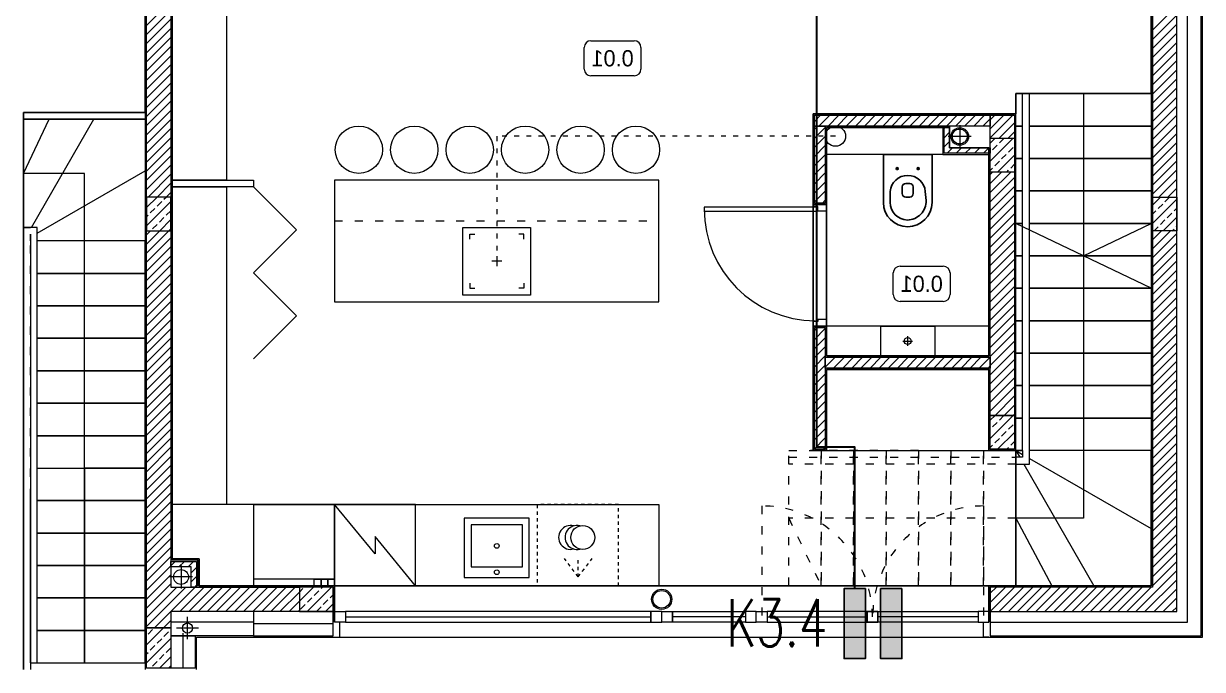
# Model space of a CAD drawing. Header units: millimetres. Extents: x 1780 to 154263, y -7240 to 17216.
# Drawn here: x 99433 to 100305, y 3491 to 3969 of the extents above; entities that cross this region are included whole.
import ezdxf
from ezdxf.enums import TextEntityAlignment as Align

# ---------------------------------------------------------------- set-up
doc = ezdxf.new("R2010")
doc.units = ezdxf.units.MM
doc.linetypes.add('0.5_0.5', pattern=[1, 0.5, -0.5])
doc.linetypes.add('ACAD_ISO03W100', pattern=[30, 12, -18])
for name, color, linetype, lineweight in [('2d_SX_aranżacja drukowana', 200, 'Continuous', 5), ('2d_SX_aranżacja niedrukowana', 191, 'Continuous', 5), ('2d_SX_gruba przekroje', 90, 'Continuous', 20), ('2d_SX_instalacje - kanalizacja opadowa', 130, 'Continuous', 5), ('2d_SX_instalacje szkic - kanalizacja sanitarna', 44, 'Continuous', 5), ('2d_SX_instalacje szkic - wentylacja wywiew', 14, 'Continuous', 5), ('2d_SX_oznaczenia', 40, 'Continuous', 0), ('2d_SX_przebicia', 96, 'Continuous', 13), ('2d_SX_stolarka drzwiowa', 211, 'Continuous', 5), ('2d_SX_stolarka okienna', 5, 'Continuous', 5), ('2d_SX_stolarka okznaczenia', 251, 'Continuous', 5), ('2d_SX_szraf', 251, 'Continuous', 0), ('2d_SX_warstwy', 181, 'Continuous', 9), ('2d_SX_widok', 10, 'Continuous', 9)]:
    doc.layers.add(name, color=color, linetype=linetype, lineweight=lineweight)
doc.layers.add('2d_SX_powierzchnia', color=251, linetype='Continuous', plot=False)
doc.layers.add('2d_SX_rewizja 18 września', color=210, linetype='Continuous')
doc.layers.add('60 instalacje elektryka', color=10, linetype='Continuous')
doc.styles.add('OPIS', font='simplex.shx', dxfattribs={"width": 0.7, "height": 4})
doc.styles.add('superhelix light', font='')
doc.styles.get('superhelix light').set_extended_font_data('Bahnschrift Light')
doc.linetypes.add('ZIGZAG', pattern='A,0.00254,-5.08,[131,ltypeshp.shx,S=5.08,R=0,X=-5.08,Y=0],-10.16,[131,ltypeshp.shx,S=5.08,R=180,X=5.08,Y=0],-5.08', length=20.32254)

# ---------------------------------------------------------------- blocks, each defined once
blk = doc.blocks.new('PDKLD 1 A')
at = {"color": 8, "ltscale": 5}
for p, q in [((78214.02, -13955.46), (78214.02, -13919.96)), ((78214.02, -13919.96), (78250.02, -13919.96)), ((78250.02, -13955.46), (78250.02, -13919.96)), ((78223.32, -13930.46), (78225.22, -13930.46)), ((78224.27, -13931.41), (78224.27, -13929.51)), ((78238.82, -13930.46), (78240.72, -13930.46)), ((78239.77, -13931.41), (78239.77, -13929.51)), ((78230.52, -13941.46), (78233.52, -13941.46)), ((78219.02, -13955.46), (78219.02, -13947.46)), ((78228.02, -13948.96), (78228.02, -13943.96)), ((78233.52, -13951.46), (78230.52, -13951.46)), ((78236.02, -13943.96), (78236.02, -13948.96)), ((78245.02, -13947.46), (78245.58, -13954.04))]:
    blk.add_line(p, q, dxfattribs=at)
for centre in [(78224.27, -13930.46), (78239.77, -13930.46)]:
    blk.add_circle(centre, 0.75, dxfattribs=at)
for centre, radius, start, end in [((78232.02, -13948.51), 13.04, 4.58122, 175.41878), ((78230.52, -13943.96), 2.5, 90, 180), ((78233.52, -13943.96), 2.5, 0, 90), ((78230.52, -13948.96), 2.5, 180, 270), ((78233.52, -13948.96), 2.5, 270, 0), ((78232.02, -13955.46), 18, 180, 270), ((78232.02, -13955.46), 13, 180, 269.06848), ((78231.58, -13954.46), 14, 270.89763, 1.7357), ((78232.02, -13955.46), 18, 270, 0)]:
    blk.add_arc(centre, radius, start, end, dxfattribs=at)
at = {"layer": '2d_SX_aranżacja drukowana', "color": 8, "ltscale": 5}
for p, q in [((78172.02, -13899.96), (78258.02, -13899.96)), ((78172.02, -13919.96), (78172.02, -13899.96)), ((78258.02, -13899.96), (78258.02, -13919.96)), ((78258.02, -13919.96), (78172.02, -13919.96)), ((77808.02, -14178.96), (77748.02, -14178.96)), ((77748.02, -14178.96), (77748.02, -14238.96)), ((77808.02, -14238.96), (77808.02, -14178.96)), ((77808.02, -14233.96), (77748.02, -14233.96)), ((77748.02, -14238.96), (77808.02, -14238.96)), ((77793.02, -14238.96), (77793.02, -14233.96)), ((77793.02, -14233.96), (77798.02, -14233.96)), ((77798.02, -14238.96), (77793.02, -14238.96)), ((77798.02, -14233.96), (77798.02, -14238.96)), ((77798.02, -14238.96), (77798.02, -14233.96)), ((77798.02, -14233.96), (77803.02, -14233.96)), ((77803.02, -14238.96), (77798.02, -14238.96)), ((77803.02, -14233.96), (77803.02, -14238.96)), ((77803.02, -14238.96), (77803.02, -14233.96)), ((77803.02, -14233.96), (77808.02, -14233.96)), ((77808.02, -14238.96), (77803.02, -14238.96)), ((77808.02, -14233.96), (77808.02, -14238.96)), ((77808.02, -14238.96), (77808.02, -14233.96))]:
    blk.add_line(p, q, dxfattribs=at)
at = {"layer": '2d_SX_aranżacja drukowana', "color": 8}
for p, q in [((78048.02, -13938.96), (77808.02, -13938.96)), ((77808.02, -13938.96), (77808.02, -14028.96)), ((78048.02, -14028.96), (78048.02, -13938.96)), ((77903.02, -13973.96), (77953.02, -13973.96)), ((77903.02, -14023.96), (77903.02, -13973.96)), ((77953.02, -13973.96), (77953.02, -14023.96)), ((77908.02, -13982.68), (77908.02, -13978.96)), ((77908.02, -13978.96), (77911.73, -13978.96)), ((77948.02, -13978.96), (77944.3, -13978.96)), ((77948.02, -13982.68), (77948.02, -13978.96)), ((77928.02, -13995.25), (77928.02, -13998.96)), ((77928.02, -13998.96), (77924.3, -13998.96)), ((77931.73, -13998.96), (77928.02, -13998.96)), ((77928.02, -13998.96), (77928.02, -14002.68)), ((77908.02, -14015.25), (77908.02, -14018.96)), ((77908.02, -14018.96), (77911.73, -14018.96)), ((77948.02, -14018.96), (77944.3, -14018.96)), ((77948.02, -14015.25), (77948.02, -14018.96)), ((77808.02, -14028.96), (78048.02, -14028.96)), ((77953.02, -14023.96), (77903.02, -14023.96)), ((78212.02, -14046.96), (78252.02, -14046.96)), ((78212.02, -14068.96), (78212.02, -14046.96)), ((78252.02, -14046.96), (78252.02, -14068.96)), ((78232.02, -14061.46), (78232.02, -14054.46)), ((78228.52, -14057.96), (78235.52, -14057.96)), ((78252.02, -14068.96), (78212.02, -14068.96)), ((77748.02, -14178.96), (77688.02, -14178.96)), ((77688.02, -14219.96), (77688.02, -14178.96)), ((77748.02, -14178.96), (78048.02, -14178.96)), ((77838.02, -14215.36), (77808.02, -14178.96)), ((77868.02, -14178.96), (77808.02, -14178.96)), ((77808.02, -14178.96), (77808.02, -14238.96)), ((77868.02, -14238.96), (77868.02, -14178.96)), ((78048.02, -14178.96), (78048.02, -14238.96)), ((77952.02, -14188.96), (77904.02, -14188.96)), ((77904.02, -14188.96), (77904.02, -14232.96)), ((77947.02, -14193.96), (77909.02, -14193.96)), ((77909.02, -14193.96), (77909.02, -14224.96)), ((77947.02, -14224.96), (77947.02, -14193.96)), ((77952.02, -14232.96), (77952.02, -14188.96)), ((77868.02, -14238.96), (77838.02, -14202.56)), ((77838.02, -14202.56), (77838.02, -14215.36)), ((77909.02, -14224.96), (77947.02, -14224.96)), ((78048.02, -14238.96), (77707.02, -14238.96)), ((77808.02, -14238.96), (77868.02, -14238.96)), ((77904.02, -14232.96), (77952.02, -14232.96))]:
    blk.add_line(p, q, dxfattribs=at)
at = {"layer": '2d_SX_aranżacja drukowana', "color": 8, "linetype": '0.5_0.5', "ltscale": 5}
for p, q in [((78018.02, -14178.96), (77958.02, -14178.96)), ((77958.02, -14178.96), (77958.02, -14238.96)), ((78018.02, -14238.96), (78018.02, -14178.96)), ((77988.32, -14232.41), (77978.15, -14218.89)), ((77988.32, -14232.41), (77988.32, -14217.51)), ((77988.32, -14232.41), (77998.49, -14218.89)), ((77958.02, -14238.96), (78018.02, -14238.96))]:
    blk.add_line(p, q, dxfattribs=at)
at = {"layer": '2d_SX_aranżacja drukowana', "color": 8}
for centre, radius in [((78232.02, -14057.96), 2.5), ((77991.64, -14203.23), 8.84), ((77928.02, -14209.46), 1.75), ((77928.02, -14228.96), 1.75)]:
    blk.add_circle(centre, radius, dxfattribs=at)
for centre, start, end in [((77982.64, -14203.23), 74.45458, 285.54542), ((77987.38, -14203.23), 76.04438, 283.95562)]:
    blk.add_arc(centre, 8.84, start, end, dxfattribs=at)
at = {"layer": '2d_SX_aranżacja niedrukowana', "color": 8}
for p, q in [((77688.02, -13938.96), (77688.02, -13529.96)), ((77728.02, -13529.96), (77728.02, -13938.96)), ((77728.02, -13938.96), (77688.02, -13938.96)), ((77688.02, -13938.96), (77748.02, -13938.96)), ((77748.02, -13938.96), (77748.02, -13943.96)), ((77748.02, -13938.96), (77748.02, -13943.96)), ((77748.02, -13943.96), (77688.02, -13943.96)), ((77688.02, -13943.96), (77728.02, -13943.96)), ((77728.02, -13943.96), (77728.02, -14178.96)), ((78292.02, -14046.96), (78172.02, -14046.96)), ((78292.02, -14078.96), (78172.02, -14078.96)), ((78172.02, -14078.96), (78172.02, -14138.96)), ((78292.02, -14138.96), (78292.02, -14078.96)), ((78172.02, -14138.96), (78292.02, -14138.96)), ((77743.02, -14178.96), (77728.02, -14178.96))]:
    blk.add_line(p, q, dxfattribs=at)
at = {"layer": '2d_SX_aranżacja niedrukowana', "color": 8, "linetype": 'ACAD_ISO03W100', "ltscale": 0.5}
for p, q in [((77808.02, -13938.96), (77808.02, -13968.96)), ((78048.02, -13938.96), (77808.02, -13938.96)), ((78048.02, -13968.96), (78048.02, -13938.96)), ((77808.02, -13968.96), (78048.02, -13968.96))]:
    blk.add_line(p, q, dxfattribs=at)
at = {"layer": '2d_SX_aranżacja niedrukowana', "color": 8}
for centre in [(77826.02, -13916.46), (77867.02, -13916.46), (77908.02, -13916.46), (77949.02, -13916.46), (77990.02, -13916.46), (78031.02, -13916.46)]:
    blk.add_circle(centre, 17.5, dxfattribs=at)
at = {"layer": '2d_SX_gruba przekroje', "color": 8}
for p, q in [((78450.02, -14276.96), (78450.02, -13485.96)), ((77668.02, -13523.96), (77668.02, -14276.96)), ((77688.02, -13530.96), (77688.02, -14219.96)), ((78412.02, -13530.96), (78412.02, -14238.96)), ((78162.02, -13956.96), (78162.02, -13889.96)), ((78162.02, -13889.96), (78172.02, -13889.96)), ((78292.02, -13889.96), (78172.02, -13889.96)), ((78312.02, -13889.96), (78292.02, -13889.96)), ((78312.02, -14138.96), (78312.02, -13889.96)), ((78172.02, -13899.96), (78172.02, -13956.96)), ((78172.02, -13899.96), (78258.02, -13899.96)), ((78258.02, -13899.96), (78258.02, -13919.96)), ((78258.02, -13919.96), (78292.02, -13919.96)), ((78292.02, -13919.96), (78292.02, -14068.96)), ((78172.02, -13956.96), (78162.02, -13956.96)), ((78172.02, -14046.96), (78162.02, -14046.96)), ((78162.02, -14046.96), (78162.02, -14138.96)), ((78172.02, -14068.96), (78172.02, -14046.96)), ((78292.02, -14068.96), (78292.02, -14048.96)), ((78172.02, -14068.96), (78292.02, -14068.96)), ((78172.02, -14138.96), (78172.02, -14078.96)), ((78292.02, -14078.96), (78172.02, -14078.96)), ((78292.02, -14078.96), (78292.02, -14138.96)), ((78162.02, -14138.96), (78172.02, -14138.96)), ((78292.02, -14138.96), (78312.02, -14138.96)), ((77707.02, -14219.96), (77688.02, -14219.96)), ((77707.02, -14219.96), (77688.02, -14219.96)), ((77707.02, -14238.96), (77707.02, -14219.96)), ((77707.02, -14238.96), (77707.02, -14219.96)), ((77808.02, -14238.96), (77707.02, -14238.96)), ((77808.02, -14265.96), (77808.02, -14238.96)), ((78412.02, -14238.96), (78292.02, -14238.96)), ((78292.02, -14238.96), (78292.02, -14265.96)), ((77812.02, -14265.96), (77808.02, -14265.96)), ((77812.02, -14276.96), (77812.02, -14265.96)), ((78288.02, -14276.96), (78288.02, -14265.96)), ((78288.02, -14265.96), (78292.02, -14265.96)), ((77668.02, -14276.96), (77668.02, -14300.96)), ((77706.02, -14300.96), (77706.02, -14276.96)), ((77706.02, -14276.96), (77808.02, -14276.96)), ((77808.02, -14276.96), (77808.02, -14276.96)), ((77808.02, -14276.96), (77812.02, -14276.96)), ((78292.02, -14276.96), (78288.02, -14276.96)), ((78292.02, -14276.96), (78412.02, -14276.96)), ((78412.02, -14276.96), (78450.02, -14276.96))]:
    blk.add_line(p, q, dxfattribs=at)
for radius in [7.5, 6.5]:
    blk.add_circle((78050.02, -14248.96), radius, dxfattribs=at)
at = {"layer": '2d_SX_instalacje - kanalizacja opadowa', "color": 8}
for p, q in [((77699.27, -14278.38), (77699.27, -14262.05)), ((77707.43, -14270.21), (77691.1, -14270.21))]:
    blk.add_line(p, q, dxfattribs=at)
blk.add_circle((77699.27, -14270.21), 3.75, dxfattribs=at)
at = {"layer": '2d_SX_instalacje szkic - kanalizacja sanitarna', "color": 8}
for p, q in [((78270.52, -13898.19), (78270.52, -13915.19)), ((78279.02, -13906.69), (78262.02, -13906.69)), ((77694.52, -14223.96), (77694.52, -14240.96)), ((77703.02, -14232.46), (77686.02, -14232.46))]:
    blk.add_line(p, q, dxfattribs=at)
for centre in [(78270.52, -13906.69), (77694.52, -14232.46)]:
    blk.add_circle(centre, 5.5, dxfattribs=at)
at = {"layer": '2d_SX_instalacje szkic - wentylacja wywiew', "color": 8, "linetype": 'ACAD_ISO03W100', "ltscale": 0.3}
for p, q in [((78178.59, -13906.46), (77928.02, -13906.46)), ((77928.02, -13906.46), (77928.02, -13998.96))]:
    blk.add_line(p, q, dxfattribs=at)
blk.add_circle((78178.59, -13906.46), 7.5, dxfattribs=at)
at = {"layer": '2d_SX_oznaczenia', "color": 8}
for p, q in [((77997.71, -13835.84), (78029.71, -13835.84)), ((77992.71, -13856.84), (77992.71, -13840.84)), ((78034.71, -13840.84), (78034.71, -13856.84)), ((78029.71, -13861.84), (77997.71, -13861.84)), ((78226.36, -14002.64), (78258.36, -14002.64)), ((78221.36, -14023.64), (78221.36, -14007.64)), ((78263.36, -14007.64), (78263.36, -14023.64)), ((78258.36, -14028.64), (78226.36, -14028.64))]:
    blk.add_line(p, q, dxfattribs=at)
at = {"layer": '2d_SX_oznaczenia', "color": 8, "ltscale": 0.5}
for p, q in [((78362.02, -13874.96), (78362.02, -14188.96)), ((77578.02, -13933.96), (77596.85, -13893.96)), ((77623.02, -13933.96), (77578.02, -13933.96)), ((77623.02, -14295.96), (77623.02, -13933.96)), ((78412.02, -14018.96), (78312.02, -13970.96)), ((78362.02, -13994.96), (78412.02, -13970.96)), ((77623.02, -14151.96), (77623.02, -14295.96)), ((78312.02, -14188.96), (78338.71, -14238.96)), ((78362.02, -14188.96), (78312.02, -14188.96))]:
    blk.add_line(p, q, dxfattribs=at)
at = {"layer": '2d_SX_oznaczenia', "color": 8, "linetype": 'ACAD_ISO03W100', "ltscale": 0.5}
for p, q in [((78312.02, -14188.96), (78144.02, -14188.96)), ((78144.02, -14188.96), (78168.02, -14238.96))]:
    blk.add_line(p, q, dxfattribs=at)
at = {"layer": '2d_SX_oznaczenia', "color": 8}
for centre, start, end in [((77997.71, -13840.84), 90, 180), ((78029.71, -13840.84), 0, 90), ((77997.71, -13856.84), 180, 270), ((78029.71, -13856.84), 270, 0), ((78226.36, -14007.64), 90, 180), ((78258.36, -14007.64), 0, 90), ((78226.36, -14023.64), 180, 270), ((78258.36, -14023.64), 270, 0)]:
    blk.add_arc(centre, 5, start, end, dxfattribs=at)
at = {"layer": '2d_SX_powierzchnia', "color": 8}
for p, q in [((77668.02, -13523.96), (77668.02, -13888.96)), ((77688.02, -14218.96), (77688.02, -13530.96)), ((78412.02, -13530.96), (78412.02, -13874.96)), ((78412.02, -13874.96), (78312.02, -13874.96)), ((78312.02, -13874.96), (78312.02, -13889.96)), ((77668.02, -13888.96), (77578.02, -13888.96)), ((77578.02, -13888.96), (77578.02, -14300.96)), ((78312.02, -13889.96), (78162.02, -13889.96)), ((78162.02, -13889.96), (78162.02, -14138.96)), ((78172.02, -14068.96), (78172.02, -13899.96)), ((78172.02, -13899.96), (78263.02, -13899.96)), ((78263.02, -13899.96), (78263.02, -13914.96)), ((78263.02, -13914.96), (78292.02, -13914.96)), ((78292.02, -13914.96), (78292.02, -14068.96)), ((78292.02, -14068.96), (78172.02, -14068.96)), ((78172.02, -14138.96), (78172.02, -14078.96)), ((78172.02, -14078.96), (78292.02, -14078.96)), ((78292.02, -14078.96), (78292.02, -14138.96)), ((78162.02, -14138.96), (78172.02, -14138.96)), ((78292.02, -14138.96), (78312.02, -14138.96)), ((78312.02, -14138.96), (78312.02, -14238.96)), ((77708.02, -14218.96), (77688.02, -14218.96)), ((77708.02, -14238.96), (77708.02, -14218.96)), ((78312.02, -14238.96), (77708.02, -14238.96))]:
    blk.add_line(p, q, dxfattribs=at)
at = {"layer": '2d_SX_przebicia', "color": 8}
for p, q in [((77702.02, -14224.96), (77687.02, -14224.96)), ((77687.02, -14224.96), (77687.02, -14239.96)), ((77702.02, -14239.96), (77702.02, -14224.96)), ((77687.02, -14239.96), (77702.02, -14239.96))]:
    blk.add_line(p, q, dxfattribs=at)
for centre, radius in [((78178.59, -13906.46), 7.5), ((78270.52, -13906.69), 6.5)]:
    blk.add_circle(centre, radius, dxfattribs=at)
at = {"layer": '2d_SX_stolarka drzwiowa', "color": 8}
for p, q in [((77748.02, -13943.96), (77779.84, -13975.78)), ((78165.02, -13958.96), (78081.52, -13958.96)), ((78081.52, -13958.96), (78081.52, -13961.96)), ((78162.02, -13958.46), (78162.02, -13956.96)), ((78162.02, -13956.96), (78172.02, -13956.96)), ((78165.52, -13958.46), (78162.02, -13958.46)), ((78165.02, -13961.96), (78165.02, -13958.96)), ((78165.52, -13961.96), (78165.52, -13958.46)), ((78172.02, -13956.96), (78172.02, -13961.96)), ((78081.52, -13961.96), (78165.02, -13961.96)), ((78172.02, -13961.96), (78165.52, -13961.96)), ((77779.84, -13975.78), (77748.02, -14007.6)), ((77748.02, -14007.6), (77779.84, -14039.42)), ((77779.84, -14039.42), (77748.02, -14071.24)), ((78162.02, -14043.46), (78162.02, -14046.96)), ((78165.52, -14043.46), (78162.02, -14043.46)), ((78162.02, -14046.96), (78172.02, -14046.96)), ((78172.02, -14041.96), (78165.52, -14041.96)), ((78165.52, -14041.96), (78165.52, -14043.46)), ((78172.02, -14046.96), (78172.02, -14041.96))]:
    blk.add_line(p, q, dxfattribs=at)
at = {"layer": '2d_SX_stolarka okienna', "color": 8, "linetype": 'ACAD_ISO03W100', "ltscale": 0.5}
for p, q in [((78124.02, -14179.96), (78124.02, -14261.96)), ((78288.02, -14179.96), (78288.02, -14261.96))]:
    blk.add_line(p, q, dxfattribs=at)
at = {"layer": '2d_SX_stolarka okienna', "color": 8}
for p, q in [((77808.02, -14257.96), (77816.02, -14257.96)), ((77808.02, -14265.96), (77808.02, -14257.96)), ((77808.02, -14257.96), (77808.02, -14257.96)), ((77816.02, -14257.96), (77816.02, -14265.96)), ((77816.02, -14257.96), (77816.02, -14265.96)), ((78042.02, -14257.96), (77816.02, -14257.96)), ((77816.02, -14261.96), (78042.02, -14261.96)), ((78050.02, -14257.96), (78042.02, -14257.96)), ((78042.02, -14257.96), (78042.02, -14265.96)), ((78042.02, -14265.96), (78042.02, -14257.96)), ((78050.02, -14265.96), (78050.02, -14257.96)), ((78050.02, -14257.96), (78050.02, -14257.96)), ((78050.02, -14257.96), (78058.02, -14257.96)), ((78050.02, -14265.96), (78050.02, -14257.96)), ((78050.02, -14257.96), (78050.02, -14257.96)), ((78058.02, -14257.96), (78058.02, -14265.96)), ((78058.02, -14265.96), (78058.02, -14257.96)), ((78058.02, -14257.96), (78112.02, -14257.96)), ((78112.02, -14261.96), (78058.02, -14261.96)), ((78120.02, -14257.96), (78112.02, -14257.96)), ((78112.02, -14257.96), (78112.02, -14265.96)), ((78112.02, -14257.96), (78112.02, -14265.96)), ((78120.02, -14257.96), (78128.02, -14257.96)), ((78120.02, -14265.96), (78120.02, -14257.96)), ((78120.02, -14257.96), (78120.02, -14257.96)), ((78120.02, -14265.96), (78120.02, -14257.96)), ((78120.02, -14257.96), (78120.02, -14257.96)), ((78128.02, -14257.96), (78128.02, -14265.96)), ((78128.02, -14257.96), (78128.02, -14265.96)), ((78202.02, -14257.96), (78128.02, -14257.96)), ((78128.02, -14261.96), (78202.02, -14261.96)), ((78202.02, -14257.96), (78210.02, -14257.96)), ((78202.02, -14265.96), (78202.02, -14257.96)), ((78202.02, -14257.96), (78202.02, -14257.96)), ((78210.02, -14257.96), (78202.02, -14257.96)), ((78202.02, -14257.96), (78202.02, -14265.96)), ((78202.02, -14265.96), (78202.02, -14257.96)), ((78210.02, -14257.96), (78210.02, -14265.96)), ((78210.02, -14265.96), (78210.02, -14257.96)), ((78210.02, -14257.96), (78284.02, -14257.96)), ((78210.02, -14265.96), (78210.02, -14257.96)), ((78210.02, -14257.96), (78210.02, -14257.96)), ((78284.02, -14261.96), (78210.02, -14261.96)), ((78292.02, -14257.96), (78284.02, -14257.96)), ((78284.02, -14257.96), (78284.02, -14265.96)), ((78284.02, -14257.96), (78284.02, -14265.96)), ((78292.02, -14265.96), (78292.02, -14257.96)), ((78292.02, -14257.96), (78292.02, -14257.96)), ((77816.02, -14265.96), (77808.02, -14265.96)), ((77816.02, -14265.96), (78042.02, -14265.96)), ((78042.02, -14265.96), (78050.02, -14265.96)), ((78058.02, -14265.96), (78050.02, -14265.96)), ((78112.02, -14265.96), (78058.02, -14265.96)), ((78112.02, -14265.96), (78120.02, -14265.96)), ((78128.02, -14265.96), (78120.02, -14265.96)), ((78128.02, -14265.96), (78202.02, -14265.96)), ((78210.02, -14265.96), (78202.02, -14265.96)), ((78202.02, -14265.96), (78210.02, -14265.96)), ((78284.02, -14265.96), (78210.02, -14265.96)), ((78284.02, -14265.96), (78292.02, -14265.96))]:
    blk.add_line(p, q, dxfattribs=at)
at = {"layer": '2d_SX_stolarka okienna', "color": 8, "linetype": 'ACAD_ISO03W100', "ltscale": 0.5}
for centre, start, end in [((78123.85, -14262.03), 0.04855, 89.8832), ((78288.18, -14262.03), 90.1168, 179.95145)]:
    blk.add_arc(centre, 82.07, start, end, dxfattribs=at)
at = {"layer": '2d_SX_stolarka okznaczenia', "color": 8}
blk.add_arc((78163.94, -13960.54), 82.43, 179.94923, 269.70246, dxfattribs=at)
blk.add_point((78172.02, -14001.96), dxfattribs=at)
at = {"layer": '2d_SX_szraf', "color": 8, "linetype": 'ZIGZAG'}
for p, q in [((78439.02, -14265.96), (78439.02, -13504.96)), ((77748.02, -14265.96), (77687.02, -14265.96)), ((77696.02, -14299.96), (77696.02, -14273.96)), ((77748.02, -14266.96), (77807.02, -14266.96)), ((78293.02, -14265.96), (78431.02, -14265.96)), ((78431.02, -14265.96), (78439.02, -14265.96))]:
    blk.add_line(p, q, dxfattribs=at)
at = {"layer": '2d_SX_szraf', "color": 8, "linetype": 'Continuous'}
for p, q in [((77669.02, -13824.56), (77687.02, -13806.56)), ((78413.02, -13828.17), (78431.02, -13810.17)), ((77669.02, -13831.29), (77687.02, -13813.29)), ((77669.02, -13838.03), (77687.02, -13820.03)), ((78413.02, -13834.9), (78431.02, -13816.9)), ((77669.02, -13844.76), (77687.02, -13826.76)), ((78413.02, -13841.64), (78431.02, -13823.64)), ((77669.02, -13851.5), (77687.02, -13833.5)), ((78413.02, -13848.37), (78431.02, -13830.37)), ((78413.02, -13855.11), (78431.02, -13837.11)), ((77669.02, -13858.24), (77687.02, -13840.24)), ((77669.02, -13864.97), (77687.02, -13846.97)), ((78413.02, -13861.84), (78431.02, -13843.84)), ((77669.02, -13871.71), (77687.02, -13853.71)), ((78413.02, -13868.58), (78431.02, -13850.58)), ((77669.02, -13878.44), (77687.02, -13860.44)), ((78413.02, -13875.31), (78431.02, -13857.31)), ((78413.02, -13882.05), (78431.02, -13864.05)), ((77669.02, -13885.18), (77687.02, -13867.18)), ((78413.02, -13888.78), (78431.02, -13870.78)), ((77669.02, -13891.91), (77687.02, -13873.91)), ((77669.02, -13898.65), (77687.02, -13880.65)), ((78413.02, -13895.52), (78431.02, -13877.52)), ((77669.02, -13905.38), (77687.02, -13887.38)), ((78413.02, -13902.25), (78431.02, -13884.25)), ((77669.02, -13912.12), (77687.02, -13894.12)), ((78163.02, -13895.55), (78167.61, -13890.96)), ((78163.02, -13901.2), (78165.25, -13898.96)), ((78166.34, -13898.96), (78174.34, -13890.96)), ((78173.08, -13898.96), (78181.08, -13890.96)), ((78179.81, -13898.96), (78187.81, -13890.96)), ((78186.55, -13898.96), (78194.55, -13890.96)), ((78193.28, -13898.96), (78201.28, -13890.96)), ((78200.02, -13898.96), (78208.02, -13890.96)), ((78206.75, -13898.96), (78214.75, -13890.96)), ((78213.49, -13898.96), (78221.49, -13890.96)), ((78220.22, -13898.96), (78228.22, -13890.96)), ((78226.96, -13898.96), (78234.96, -13890.96)), ((78233.69, -13898.96), (78241.69, -13890.96)), ((78240.43, -13898.96), (78248.43, -13890.96)), ((78247.16, -13898.96), (78255.16, -13890.96)), ((78253.9, -13898.96), (78261.9, -13890.96)), ((78260.92, -13898.96), (78259.02, -13900.87)), ((78260.63, -13898.96), (78268.63, -13890.96)), ((78267.37, -13898.96), (78275.37, -13890.96)), ((78274.1, -13898.96), (78282.1, -13890.96)), ((78280.84, -13898.96), (78288.84, -13890.96)), ((78287.57, -13898.96), (78293.02, -13893.52)), ((78293.02, -13894.28), (78296.34, -13890.96)), ((78293.02, -13901.02), (78303.07, -13890.96)), ((78293.02, -13907.75), (78309.81, -13890.96)), ((78299.54, -13907.96), (78311.02, -13896.49)), ((78413.02, -13908.99), (78431.02, -13890.99)), ((78413.02, -13915.72), (78431.02, -13897.72)), ((77669.02, -13918.85), (77687.02, -13900.85)), ((77669.02, -13925.59), (77687.02, -13907.59)), ((78163.02, -13907.94), (78171.02, -13899.94)), ((78163.02, -13914.67), (78171.02, -13906.67)), ((78263.02, -13903.6), (78259.02, -13907.6)), ((78293.02, -13911.55), (78296.6, -13907.96)), ((78293.02, -13925.02), (78310.07, -13907.96)), ((78299.83, -13911.47), (78303.2, -13908.1)), ((78306.28, -13907.96), (78311.02, -13903.22)), ((78413.02, -13922.46), (78431.02, -13904.46)), ((77669.02, -13932.32), (77687.02, -13914.32)), ((78163.02, -13921.41), (78171.02, -13913.41)), ((78263.02, -13910.34), (78259.02, -13914.34)), ((78265.12, -13914.96), (78261.12, -13918.96)), ((78271.86, -13914.96), (78267.86, -13918.96)), ((78278.59, -13914.96), (78274.59, -13918.96)), ((78285.33, -13914.96), (78281.33, -13918.96)), ((78292.06, -13914.96), (78288.06, -13918.96)), ((78294.78, -13916.52), (78298.14, -13913.15)), ((78306.56, -13918.2), (78309.93, -13914.84)), ((78413.02, -13929.19), (78431.02, -13911.19)), ((77669.02, -13939.06), (77687.02, -13921.06)), ((78163.02, -13928.14), (78171.02, -13920.14)), ((78293.02, -13918.28), (78293.09, -13918.2)), ((78296.46, -13928.31), (78299.83, -13924.94)), ((78298.54, -13932.96), (78311.02, -13920.49)), ((78301.51, -13923.25), (78304.88, -13919.89)), ((78413.02, -13935.93), (78431.02, -13917.93)), ((78413.02, -13942.66), (78431.02, -13924.66)), ((77669.02, -13945.79), (77687.02, -13927.79)), ((77670.08, -13951.46), (77687.02, -13934.53)), ((78163.02, -13934.88), (78171.02, -13926.88)), ((78163.02, -13941.61), (78171.02, -13933.61)), ((78293.02, -13931.75), (78294.78, -13929.99)), ((78293.02, -13934.7), (78294.75, -13932.96)), ((78293.02, -13941.43), (78301.48, -13932.96)), ((78293.02, -13948.17), (78308.22, -13932.96)), ((78305.27, -13932.96), (78306.56, -13931.67)), ((78308.25, -13929.99), (78311.02, -13927.22)), ((78413.02, -13949.4), (78431.02, -13931.4)), ((77676.81, -13951.46), (77687.02, -13941.26)), ((78163.02, -13948.35), (78171.02, -13940.35)), ((78293.02, -13954.9), (78311.02, -13936.9)), ((78417.69, -13951.46), (78431.02, -13938.13)), ((77669.02, -13959.26), (77676.81, -13951.46)), ((77681.87, -13953.14), (77683.55, -13951.46)), ((77683.55, -13951.46), (77687.02, -13948)), ((78163.02, -13955.08), (78171.02, -13947.08)), ((78293.02, -13961.64), (78311.02, -13943.64)), ((78293.02, -13968.37), (78311.02, -13950.37)), ((78413.02, -13957.51), (78419.06, -13951.46)), ((78422.3, -13954.97), (78425.66, -13951.6)), ((78424.42, -13951.46), (78431.02, -13944.87)), ((77669.02, -13972.73), (77687.02, -13954.73)), ((77671.77, -13963.24), (77675.14, -13959.87)), ((77676.82, -13958.19), (77680.19, -13954.82)), ((78168.87, -13955.96), (78171.02, -13953.82)), ((78293.02, -13975.11), (78311.02, -13957.11)), ((78413.02, -13970.98), (78431.02, -13952.98)), ((78417.24, -13960.02), (78420.61, -13956.65)), ((78429.03, -13961.7), (78431.02, -13959.72)), ((77669.02, -13966), (77670.09, -13964.93)), ((77678.51, -13969.98), (77681.87, -13966.61)), ((77678.76, -13976.46), (77687.02, -13968.2)), ((77683.56, -13964.93), (77686.93, -13961.56)), ((78293.02, -13981.84), (78311.02, -13963.84)), ((78413.02, -13964.25), (78415.56, -13961.7)), ((78418.93, -13971.81), (78422.3, -13968.44)), ((78421, -13976.46), (78431.02, -13966.45)), ((78423.98, -13966.75), (78427.35, -13963.39)), ((77669.02, -13979.47), (77672.02, -13976.46)), ((77669.02, -13986.2), (77678.76, -13976.46)), ((77669.02, -13992.94), (77685.49, -13976.46)), ((77673.46, -13975.03), (77676.82, -13971.66)), ((77685.49, -13976.46), (77687.02, -13974.94)), ((78293.02, -13988.58), (78311.02, -13970.58)), ((78293.02, -13995.31), (78311.02, -13977.31)), ((78413.02, -13983.08), (78419.63, -13976.46)), ((78413.02, -13989.81), (78426.36, -13976.46)), ((78414.27, -13976.46), (78417.24, -13973.49)), ((78427.74, -13976.46), (78429.03, -13975.17)), ((78430.71, -13973.49), (78431.02, -13973.19)), ((77669.02, -13999.67), (77687.02, -13981.67)), ((78293.02, -14002.05), (78311.02, -13984.05)), ((78413.02, -13996.55), (78431.02, -13978.55)), ((78413.02, -14003.28), (78431.02, -13985.28)), ((77669.02, -14006.41), (77687.02, -13988.41)), ((77669.02, -14013.14), (77687.02, -13995.14)), ((78293.02, -14008.78), (78311.02, -13990.78)), ((78413.02, -14010.02), (78431.02, -13992.02)), ((77669.02, -14019.88), (77687.02, -14001.88)), ((78293.02, -14015.52), (78311.02, -13997.52)), ((78293.02, -14022.25), (78311.02, -14004.25)), ((78413.02, -14016.75), (78431.02, -13998.75)), ((77669.02, -14026.62), (77687.02, -14008.62)), ((78293.02, -14028.99), (78311.02, -14010.99)), ((78413.02, -14023.49), (78431.02, -14005.49)), ((78413.02, -14030.22), (78431.02, -14012.22)), ((77669.02, -14033.35), (77687.02, -14015.35)), ((78293.02, -14035.72), (78311.02, -14017.72)), ((78413.02, -14036.96), (78431.02, -14018.96)), ((77669.02, -14040.09), (77687.02, -14022.09)), ((77669.02, -14046.82), (77687.02, -14028.82)), ((78293.02, -14042.46), (78311.02, -14024.46)), ((78413.02, -14043.69), (78431.02, -14025.69)), ((77669.02, -14053.56), (77687.02, -14035.56)), ((78293.02, -14049.19), (78311.02, -14031.19)), ((78293.02, -14055.93), (78311.02, -14037.93)), ((78413.02, -14050.43), (78431.02, -14032.43)), ((78413.02, -14057.16), (78431.02, -14039.16)), ((77669.02, -14060.29), (77687.02, -14042.29)), ((78293.02, -14062.66), (78311.02, -14044.66)), ((78413.02, -14063.9), (78431.02, -14045.9)), ((77669.02, -14067.03), (77687.02, -14049.03)), ((77669.02, -14073.76), (77687.02, -14055.76)), ((78163.02, -14050.05), (78165.1, -14047.96)), ((78163.02, -14056.79), (78171.02, -14048.79)), ((78163.02, -14063.52), (78171.02, -14055.52)), ((78293.02, -14069.4), (78311.02, -14051.4)), ((78413.02, -14070.63), (78431.02, -14052.63)), ((77669.02, -14080.5), (77687.02, -14062.5)), ((78163.02, -14070.26), (78171.02, -14062.26)), ((78293.02, -14076.13), (78311.02, -14058.13)), ((78293.02, -14082.87), (78311.02, -14064.87)), ((78413.02, -14077.37), (78431.02, -14059.37)), ((77669.02, -14087.23), (77687.02, -14069.23)), ((78163.02, -14076.99), (78171.02, -14068.99)), ((78171.02, -14070.67), (78171.72, -14069.96)), ((78171.02, -14077.4), (78178.46, -14069.96)), ((78177.19, -14077.96), (78185.19, -14069.96)), ((78183.93, -14077.96), (78191.93, -14069.96)), ((78190.66, -14077.96), (78198.66, -14069.96)), ((78197.4, -14077.96), (78205.4, -14069.96)), ((78204.13, -14077.96), (78212.13, -14069.96)), ((78210.87, -14077.96), (78218.87, -14069.96)), ((78217.6, -14077.96), (78225.6, -14069.96)), ((78224.34, -14077.96), (78232.34, -14069.96)), ((78231.07, -14077.96), (78239.07, -14069.96)), ((78237.81, -14077.96), (78245.81, -14069.96)), ((78244.54, -14077.96), (78252.54, -14069.96)), ((78251.28, -14077.96), (78259.28, -14069.96)), ((78258.01, -14077.96), (78266.01, -14069.96)), ((78264.75, -14077.96), (78272.75, -14069.96)), ((78271.48, -14077.96), (78279.48, -14069.96)), ((78278.22, -14077.96), (78286.22, -14069.96)), ((78284.95, -14077.96), (78292.95, -14069.96)), ((78293.02, -14089.6), (78311.02, -14071.6)), ((78413.02, -14084.1), (78431.02, -14066.1)), ((78413.02, -14090.84), (78431.02, -14072.84)), ((77669.02, -14093.97), (77687.02, -14075.97)), ((77669.02, -14100.7), (77687.02, -14082.7)), ((78163.02, -14083.73), (78171.02, -14075.73)), ((78163.02, -14090.46), (78171.02, -14082.46)), ((78291.69, -14077.96), (78293.02, -14076.64)), ((78293.02, -14096.34), (78311.02, -14078.34)), ((78413.02, -14097.57), (78431.02, -14079.57)), ((77669.02, -14107.44), (77687.02, -14089.44)), ((78163.02, -14097.2), (78171.02, -14089.2)), ((78293.02, -14103.08), (78311.02, -14085.08)), ((78413.02, -14104.31), (78431.02, -14086.31)), ((77669.02, -14114.17), (77687.02, -14096.17)), ((78163.02, -14103.93), (78171.02, -14095.93)), ((78293.02, -14109.81), (78311.02, -14091.81)), ((78296.6, -14112.96), (78311.02, -14098.55)), ((78413.02, -14111.04), (78431.02, -14093.04)), ((78413.02, -14117.78), (78431.02, -14099.78)), ((77669.02, -14120.91), (77687.02, -14102.91)), ((78163.02, -14110.67), (78171.02, -14102.67)), ((78303.33, -14112.96), (78311.02, -14105.28)), ((78413.02, -14124.51), (78431.02, -14106.51)), ((77669.02, -14127.64), (77687.02, -14109.64)), ((77669.02, -14134.38), (77687.02, -14116.38)), ((78163.02, -14117.4), (78171.02, -14109.4)), ((78163.02, -14124.14), (78171.02, -14116.14)), ((78293.02, -14116.55), (78296.6, -14112.96)), ((78293.02, -14130.02), (78310.07, -14112.96)), ((78299.83, -14116.47), (78303.2, -14113.1)), ((78310.07, -14112.96), (78311.02, -14112.02)), ((78413.02, -14131.25), (78431.02, -14113.25)), ((77669.02, -14141.11), (77687.02, -14123.11)), ((78163.02, -14130.88), (78171.02, -14122.88)), ((78293.02, -14123.28), (78293.09, -14123.2)), ((78294.78, -14121.52), (78298.14, -14118.15)), ((78298.54, -14137.96), (78311.02, -14125.49)), ((78301.51, -14128.25), (78304.88, -14124.89)), ((78306.56, -14123.2), (78309.93, -14119.84)), ((78413.02, -14137.98), (78431.02, -14119.98)), ((77669.02, -14147.85), (77687.02, -14129.85)), ((78163.02, -14137.61), (78171.02, -14129.61)), ((78293.02, -14136.75), (78294.78, -14134.99)), ((78296.46, -14133.31), (78299.83, -14129.94)), ((78308.25, -14134.99), (78311.02, -14132.22)), ((78413.02, -14144.72), (78431.02, -14126.72)), ((78413.02, -14151.45), (78431.02, -14133.45)), ((77669.02, -14154.58), (77687.02, -14136.58)), ((77669.02, -14161.32), (77687.02, -14143.32)), ((78169.4, -14137.96), (78171.02, -14136.35)), ((78305.27, -14137.96), (78306.56, -14136.67)), ((78413.02, -14158.19), (78431.02, -14140.19)), ((77669.02, -14168.05), (77687.02, -14150.05)), ((78413.02, -14164.93), (78431.02, -14146.93)), ((77669.02, -14174.79), (77687.02, -14156.79)), ((78413.02, -14171.66), (78431.02, -14153.66)), ((78413.02, -14178.4), (78431.02, -14160.4)), ((77669.02, -14181.52), (77687.02, -14163.52)), ((78413.02, -14185.13), (78431.02, -14167.13)), ((77669.02, -14188.26), (77687.02, -14170.26)), ((77669.02, -14194.99), (77687.02, -14176.99)), ((78413.02, -14191.87), (78431.02, -14173.87)), ((77669.02, -14201.73), (77687.02, -14183.73)), ((78413.02, -14198.6), (78431.02, -14180.6)), ((78413.02, -14205.34), (78431.02, -14187.34)), ((77669.02, -14208.47), (77687.02, -14190.47)), ((78413.02, -14212.07), (78431.02, -14194.07)), ((77669.02, -14215.2), (77687.02, -14197.2)), ((77669.02, -14221.94), (77687.02, -14203.94)), ((78413.02, -14218.81), (78431.02, -14200.81)), ((77669.02, -14228.67), (77687.02, -14210.67)), ((78413.02, -14225.54), (78431.02, -14207.54)), ((77669.02, -14235.41), (77687.02, -14217.41)), ((77687.02, -14224.14), (77690.19, -14220.96)), ((77692.93, -14224.96), (77696.93, -14220.96)), ((77699.66, -14224.96), (77703.66, -14220.96)), ((78413.02, -14232.28), (78431.02, -14214.28)), ((78413.02, -14239.01), (78431.02, -14221.01)), ((77669.02, -14242.14), (77687.02, -14224.14)), ((77669.02, -14248.88), (77687.02, -14230.88)), ((77702.02, -14229.35), (77706.02, -14225.35)), ((78400.8, -14257.96), (78431.02, -14227.75)), ((77669.02, -14255.61), (77687.02, -14237.61)), ((77702.02, -14236.08), (77706.02, -14232.08)), ((77704.87, -14239.96), (77706.02, -14238.82)), ((78407.53, -14257.96), (78431.02, -14234.48)), ((77669.02, -14262.35), (77691.4, -14239.96)), ((77669.02, -14269.08), (77698.13, -14239.96)), ((77674.87, -14269.96), (77704.87, -14239.96)), ((77693.6, -14257.96), (77711.6, -14239.96)), ((77700.34, -14257.96), (77718.34, -14239.96)), ((77707.07, -14257.96), (77725.07, -14239.96)), ((77713.81, -14257.96), (77731.81, -14239.96)), ((77720.54, -14257.96), (77738.54, -14239.96)), ((77727.28, -14257.96), (77745.28, -14239.96)), ((77734.02, -14257.96), (77752.02, -14239.96)), ((77740.75, -14257.96), (77758.75, -14239.96)), ((77747.49, -14257.96), (77765.49, -14239.96)), ((77754.22, -14257.96), (77772.22, -14239.96)), ((77760.96, -14257.96), (77778.96, -14239.96)), ((77767.69, -14257.96), (77782.02, -14243.64)), ((77782.02, -14250.37), (77792.43, -14239.96)), ((77782.02, -14243.64), (77784.59, -14241.07)), ((77787.9, -14257.96), (77805.9, -14239.96)), ((77787.95, -14251.17), (77791.32, -14247.8)), ((77793.01, -14246.12), (77796.37, -14242.75)), ((77798.06, -14241.07), (77799.16, -14239.96)), ((77804.79, -14247.8), (77807.02, -14245.58)), ((78293.02, -14244.51), (78297.57, -14239.96)), ((78293.02, -14251.25), (78304.3, -14239.96)), ((78293.04, -14257.96), (78311.04, -14239.96)), ((78299.77, -14257.96), (78317.77, -14239.96)), ((78306.51, -14257.96), (78324.51, -14239.96)), ((78313.24, -14257.96), (78331.24, -14239.96)), ((78319.98, -14257.96), (78337.98, -14239.96)), ((78326.71, -14257.96), (78344.71, -14239.96)), ((78333.45, -14257.96), (78351.45, -14239.96)), ((78340.18, -14257.96), (78358.18, -14239.96)), ((78346.92, -14257.96), (78364.92, -14239.96)), ((78353.65, -14257.96), (78371.65, -14239.96)), ((78360.39, -14257.96), (78378.39, -14239.96)), ((78367.12, -14257.96), (78385.12, -14239.96)), ((78373.86, -14257.96), (78391.86, -14239.96)), ((78380.59, -14257.96), (78398.59, -14239.96)), ((78387.33, -14257.96), (78405.33, -14239.96)), ((78394.06, -14257.96), (78412.06, -14239.96)), ((78414.27, -14257.96), (78431.02, -14241.22)), ((78421, -14257.96), (78431.02, -14247.95)), ((77774.43, -14257.96), (77782.02, -14250.37)), ((77781.16, -14257.96), (77782.02, -14257.11)), ((77782.9, -14256.22), (77786.27, -14252.86)), ((77794.69, -14257.91), (77798.06, -14254.54)), ((77799.74, -14252.86), (77803.11, -14249.49)), ((77801.37, -14257.96), (77807.02, -14252.32)), ((78427.74, -14257.96), (78431.02, -14254.69)), ((77681.6, -14269.96), (77687.02, -14264.55)), ((77669.02, -14282.55), (77681.6, -14269.96)), ((77670.09, -14274.74), (77673.46, -14271.38)), ((77681.87, -14276.43), (77685.24, -14273.06)), ((77686.93, -14271.38), (77687.02, -14271.29)), ((77669.02, -14296.02), (77687.02, -14278.02)), ((77671.77, -14286.53), (77675.14, -14283.16)), ((77676.82, -14281.48), (77680.19, -14278.11)), ((77669.02, -14289.29), (77670.09, -14288.21)), ((77678.51, -14293.27), (77681.87, -14289.9)), ((77678.54, -14299.96), (77687.02, -14291.49)), ((77683.56, -14288.21), (77686.93, -14284.85)), ((77673.46, -14298.32), (77676.82, -14294.95)), ((77685.28, -14299.96), (77687.02, -14298.23))]:
    blk.add_line(p, q, dxfattribs=at)
at = {"layer": '2d_SX_warstwy', "color": 8}
for p, q in [((78449.02, -14275.96), (78449.02, -13504.96)), ((77669.02, -14269.96), (77669.02, -13529.96)), ((77687.02, -13529.96), (77687.02, -14239.96)), ((78413.02, -13529.96), (78413.02, -14239.96)), ((78431.02, -14257.96), (78431.02, -13529.96)), ((78163.02, -13898.96), (78163.02, -13890.96)), ((78163.02, -13890.96), (78293.02, -13890.96)), ((78293.02, -13898.96), (78163.02, -13898.96)), ((78163.02, -13898.96), (78171.02, -13898.96)), ((78163.02, -13955.96), (78163.02, -13898.96)), ((78171.02, -13898.96), (78171.02, -13955.96)), ((78259.02, -13918.96), (78259.02, -13898.96)), ((78259.02, -13898.96), (78263.02, -13898.96)), ((78263.02, -13898.96), (78263.02, -13914.96)), ((78293.02, -14112.96), (78293.02, -13890.96)), ((78293.02, -13890.96), (78311.02, -13890.96)), ((78293.02, -13890.96), (78293.02, -13898.96)), ((78311.02, -13890.96), (78311.02, -14112.96)), ((78293.02, -13932.96), (78293.02, -13907.96)), ((78293.02, -13907.96), (78311.02, -13907.96)), ((78311.02, -13907.96), (78311.02, -13932.96)), ((78263.02, -13914.96), (78293.02, -13914.96)), ((78293.02, -13914.96), (78293.02, -13918.96)), ((78293.02, -13918.96), (78259.02, -13918.96)), ((78311.02, -13932.96), (78293.02, -13932.96)), ((77687.02, -13951.46), (77669.02, -13951.46)), ((77669.02, -13951.46), (77669.02, -13976.46)), ((77687.02, -13976.46), (77687.02, -13951.46)), ((78413.02, -13976.46), (78413.02, -13951.46)), ((78413.02, -13951.46), (78431.02, -13951.46)), ((78431.02, -13951.46), (78431.02, -13976.46)), ((78171.02, -13955.96), (78163.02, -13955.96)), ((77669.02, -13976.46), (77687.02, -13976.46)), ((78431.02, -13976.46), (78413.02, -13976.46)), ((78163.02, -14047.96), (78171.02, -14047.96)), ((78163.02, -14137.96), (78163.02, -14047.96)), ((78171.02, -14047.96), (78171.02, -14137.96)), ((78171.02, -14077.96), (78171.02, -14069.96)), ((78171.02, -14069.96), (78293.02, -14069.96)), ((78293.02, -14069.96), (78293.02, -14077.96)), ((78293.02, -14077.96), (78171.02, -14077.96)), ((78311.02, -14112.96), (78293.02, -14112.96)), ((78293.02, -14137.96), (78293.02, -14112.96)), ((78293.02, -14112.96), (78311.02, -14112.96)), ((78311.02, -14112.96), (78311.02, -14137.96)), ((78171.02, -14137.96), (78163.02, -14137.96)), ((78311.02, -14137.96), (78293.02, -14137.96)), ((77687.02, -14220.96), (77706.02, -14220.96)), ((77687.02, -14224.96), (77687.02, -14220.96)), ((77706.02, -14220.96), (77706.02, -14239.96)), ((77702.02, -14224.96), (77687.02, -14224.96)), ((77702.02, -14239.96), (77702.02, -14224.96)), ((77687.02, -14239.96), (77782.02, -14239.96)), ((77706.02, -14239.96), (77702.02, -14239.96)), ((77807.02, -14239.96), (77782.02, -14239.96)), ((77782.02, -14239.96), (77782.02, -14257.96)), ((77782.02, -14239.96), (77782.02, -14257.96)), ((77807.02, -14257.96), (77807.02, -14239.96)), ((78293.02, -14239.96), (78293.02, -14257.96)), ((78413.02, -14239.96), (78293.02, -14239.96)), ((77782.02, -14257.96), (77687.02, -14257.96)), ((77687.02, -14257.96), (77687.02, -14269.96)), ((77748.02, -14257.96), (77748.02, -14275.96)), ((77807.02, -14257.96), (77748.02, -14257.96)), ((77748.02, -14257.96), (77748.02, -14275.96)), ((77782.02, -14257.96), (77807.02, -14257.96)), ((77807.02, -14275.96), (77807.02, -14257.96)), ((78293.02, -14257.96), (78293.02, -14275.96)), ((78293.02, -14257.96), (78431.02, -14257.96)), ((77669.02, -14299.96), (77669.02, -14269.96)), ((77669.02, -14269.96), (77687.02, -14269.96)), ((77687.02, -14269.96), (77669.02, -14269.96)), ((77687.02, -14269.96), (77687.02, -14299.96)), ((77705.02, -14275.96), (77687.02, -14275.96)), ((77687.02, -14275.96), (77705.02, -14275.96)), ((77748.02, -14275.96), (77705.02, -14275.96)), ((77705.02, -14275.96), (77705.02, -14299.96)), ((77748.02, -14275.96), (77807.02, -14275.96)), ((78293.02, -14275.96), (78431.02, -14275.96)), ((78431.02, -14275.96), (78431.02, -14275.96)), ((78431.02, -14275.96), (78449.02, -14275.96)), ((77687.02, -14299.96), (77669.02, -14299.96)), ((77705.02, -14299.96), (77687.02, -14299.96))]:
    blk.add_line(p, q, dxfattribs=at)
at = {"layer": '2d_SX_widok', "color": 8, "linetype": 'ACAD_ISO03W100', "ltscale": 0.5}
for p, q in [((78450.02, -14276.96), (78450.02, -13177.96)), ((77583.02, -13983.96), (77583.02, -13978.96)), ((77583.02, -14173.3), (77583.02, -13983.96)), ((78144.02, -14238.96), (78144.02, -14138.96)), ((78144.02, -14138.96), (78168.02, -14138.96)), ((78240.02, -14138.96), (78160.02, -14138.96)), ((78168.02, -14138.96), (78168.02, -14238.96)), ((78168.02, -14238.96), (78168.02, -14138.96)), ((78168.02, -14138.96), (78192.02, -14138.96)), ((78192.02, -14138.96), (78192.02, -14238.96)), ((78192.02, -14238.96), (78192.02, -14138.96)), ((78192.02, -14138.96), (78216.02, -14138.96)), ((78216.02, -14138.96), (78216.02, -14238.96)), ((78216.02, -14238.96), (78216.02, -14138.96)), ((78216.02, -14138.96), (78240.02, -14138.96)), ((78240.02, -14138.96), (78240.02, -14238.96)), ((78240.02, -14238.96), (78240.02, -14138.96)), ((78240.02, -14138.96), (78264.02, -14138.96)), ((78264.02, -14138.96), (78264.02, -14238.96)), ((78264.02, -14238.96), (78264.02, -14138.96)), ((78264.02, -14138.96), (78288.02, -14138.96)), ((78288.02, -14138.96), (78288.02, -14238.96)), ((78288.02, -14238.96), (78288.02, -14138.96)), ((78288.02, -14138.96), (78312.02, -14138.96)), ((78312.02, -14138.96), (78314.9, -14143.96)), ((78312.02, -14138.96), (78317.02, -14141.85)), ((78312.02, -14138.96), (78312.02, -14238.96)), ((78144.02, -14148.96), (78144.02, -14143.96)), ((78144.02, -14143.96), (78312.02, -14143.96)), ((78312.02, -14148.96), (78144.02, -14148.96)), ((77578.02, -14152.82), (77578.02, -14175.96)), ((78168.02, -14238.96), (78144.02, -14238.96)), ((78192.02, -14238.96), (78168.02, -14238.96)), ((78216.02, -14238.96), (78192.02, -14238.96)), ((78240.02, -14238.96), (78216.02, -14238.96)), ((78264.02, -14238.96), (78240.02, -14238.96)), ((78288.02, -14238.96), (78264.02, -14238.96)), ((78312.02, -14238.96), (78288.02, -14238.96)), ((77706.02, -14276.96), (78450.02, -14276.96))]:
    blk.add_line(p, q, dxfattribs=at)
at = {"layer": '2d_SX_widok', "color": 8, "ltscale": 0.5}
for p, q in [((78312.02, -13898.96), (78312.02, -13874.96)), ((78312.02, -13874.96), (78412.02, -13874.96)), ((78317.02, -13949.36), (78317.02, -13874.96)), ((78322.02, -13951.76), (78322.02, -13874.96)), ((78412.02, -13874.96), (78412.02, -13898.96)), ((77578.02, -13893.96), (77578.02, -13888.96)), ((77578.02, -13888.96), (77668.02, -13888.96)), ((77668.02, -13888.96), (77668.02, -13893.96)), ((77668.02, -13893.96), (77578.02, -13893.96)), ((77578.02, -13983.96), (77578.02, -13893.96)), ((77578.02, -13893.96), (77668.02, -13893.96)), ((77583.79, -13973.96), (77629.98, -13893.96)), ((77668.02, -13893.96), (77668.02, -13983.96)), ((78317.02, -13898.96), (78312.02, -13898.96)), ((78312.02, -13922.96), (78312.02, -13898.96)), ((78312.02, -13898.96), (78317.02, -13898.96)), ((78412.02, -13898.96), (78322.02, -13898.96)), ((78322.02, -13898.96), (78412.02, -13898.96)), ((78412.02, -13898.96), (78412.02, -13922.96)), ((78317.02, -13922.96), (78312.02, -13922.96)), ((78312.02, -13946.96), (78312.02, -13922.96)), ((78312.02, -13922.96), (78317.02, -13922.96)), ((78412.02, -13922.96), (78322.02, -13922.96)), ((78322.02, -13922.96), (78412.02, -13922.96)), ((78412.02, -13922.96), (78412.02, -13946.96)), ((77588.02, -13978.19), (77668.02, -13932)), ((78317.02, -13946.96), (78312.02, -13946.96)), ((78312.02, -13970.96), (78312.02, -13946.96)), ((78312.02, -13946.96), (78317.02, -13946.96)), ((78317.02, -14138.96), (78317.02, -13949.36)), ((78412.02, -13946.96), (78322.02, -13946.96)), ((78322.02, -13946.96), (78412.02, -13946.96)), ((78322.02, -14148.96), (78322.02, -13951.76)), ((78412.02, -13946.96), (78412.02, -13970.96)), ((77578.02, -14300.96), (77578.02, -13973.96)), ((77578.02, -13973.96), (77583.02, -13973.96)), ((77588.02, -13973.96), (77578.02, -13973.96)), ((77588.02, -13983.96), (77588.02, -13973.96)), ((78317.02, -13970.96), (78312.02, -13970.96)), ((78312.02, -13994.96), (78312.02, -13970.96)), ((78312.02, -13970.96), (78317.02, -13970.96)), ((78412.02, -13970.96), (78322.02, -13970.96)), ((78322.02, -13970.96), (78412.02, -13970.96)), ((78412.02, -13970.96), (78412.02, -13994.96)), ((77578.02, -13983.96), (77578.02, -14007.96)), ((77583.02, -13978.96), (77583.02, -14300.96)), ((77588.02, -14170.63), (77588.02, -13983.96)), ((77668.02, -13983.96), (77588.02, -13983.96)), ((77668.02, -13983.96), (77588.02, -13983.96)), ((77668.02, -14007.96), (77668.02, -13983.96)), ((78312.02, -14018.96), (78312.02, -13994.96)), ((78312.02, -13994.96), (78317.02, -13994.96)), ((78317.02, -13994.96), (78312.02, -13994.96)), ((78322.02, -13994.96), (78412.02, -13994.96)), ((78412.02, -13994.96), (78322.02, -13994.96)), ((78412.02, -13994.96), (78412.02, -14018.96)), ((77578.02, -14007.96), (77578.02, -14031.96)), ((77668.02, -14007.96), (77588.02, -14007.96)), ((77588.02, -14007.96), (77668.02, -14007.96)), ((77668.02, -14031.96), (77668.02, -14007.96)), ((78317.02, -14018.96), (78312.02, -14018.96)), ((78312.02, -14042.96), (78312.02, -14018.96)), ((78312.02, -14018.96), (78317.02, -14018.96)), ((78412.02, -14018.96), (78322.02, -14018.96)), ((78322.02, -14018.96), (78412.02, -14018.96)), ((78412.02, -14018.96), (78412.02, -14042.96)), ((77578.02, -14031.96), (77578.02, -14055.96)), ((77668.02, -14031.96), (77588.02, -14031.96)), ((77588.02, -14031.96), (77668.02, -14031.96)), ((77668.02, -14055.96), (77668.02, -14031.96)), ((78317.02, -14042.96), (78312.02, -14042.96)), ((78312.02, -14066.96), (78312.02, -14042.96)), ((78312.02, -14042.96), (78317.02, -14042.96)), ((78412.02, -14042.96), (78322.02, -14042.96)), ((78322.02, -14042.96), (78412.02, -14042.96)), ((78412.02, -14042.96), (78412.02, -14066.96)), ((77578.02, -14055.96), (77578.02, -14079.96)), ((77668.02, -14055.96), (77588.02, -14055.96)), ((77588.02, -14055.96), (77668.02, -14055.96)), ((77668.02, -14079.96), (77668.02, -14055.96)), ((78317.02, -14066.96), (78312.02, -14066.96)), ((78312.02, -14090.96), (78312.02, -14066.96)), ((78312.02, -14066.96), (78317.02, -14066.96)), ((78412.02, -14066.96), (78322.02, -14066.96)), ((78322.02, -14066.96), (78412.02, -14066.96)), ((78412.02, -14066.96), (78412.02, -14090.96)), ((77578.02, -14079.96), (77578.02, -14103.96)), ((77668.02, -14079.96), (77588.02, -14079.96)), ((77588.02, -14079.96), (77668.02, -14079.96)), ((77668.02, -14103.96), (77668.02, -14079.96)), ((78317.02, -14090.96), (78312.02, -14090.96)), ((78312.02, -14114.96), (78312.02, -14090.96)), ((78312.02, -14090.96), (78317.02, -14090.96)), ((78412.02, -14090.96), (78322.02, -14090.96)), ((78322.02, -14090.96), (78412.02, -14090.96)), ((78412.02, -14090.96), (78412.02, -14114.96)), ((77578.02, -14103.96), (77578.02, -14127.96)), ((77668.02, -14103.96), (77588.02, -14103.96)), ((77588.02, -14103.96), (77668.02, -14103.96)), ((77668.02, -14127.96), (77668.02, -14103.96)), ((78317.02, -14114.96), (78312.02, -14114.96)), ((78312.02, -14138.96), (78312.02, -14114.96)), ((78312.02, -14114.96), (78317.02, -14114.96)), ((78412.02, -14114.96), (78322.02, -14114.96)), ((78322.02, -14114.96), (78412.02, -14114.96)), ((78412.02, -14114.96), (78412.02, -14138.96)), ((77578.02, -14127.96), (77578.02, -14151.96)), ((77578.02, -14152.82), (77578.02, -14128.82)), ((77588.02, -14127.96), (77668.02, -14127.96)), ((77668.02, -14127.96), (77588.02, -14127.96)), ((77668.02, -14151.96), (77668.02, -14127.96)), ((78312.02, -14143.96), (78312.02, -14138.96)), ((78312.02, -14138.96), (78317.02, -14138.96)), ((78312.02, -14138.96), (78312.02, -14143.96)), ((78317.02, -14138.96), (78312.02, -14138.96)), ((78312.02, -14138.96), (78312.02, -14143.96)), ((78317.02, -14138.96), (78312.02, -14138.96)), ((78317.02, -14138.96), (78317.02, -14143.96)), ((78412.02, -14138.96), (78322.02, -14138.96)), ((78412.02, -14138.96), (78322.02, -14138.96)), ((78412.02, -14238.96), (78412.02, -14138.96)), ((77588.02, -14151.96), (77668.02, -14151.96)), ((77668.02, -14151.96), (77623.02, -14151.96)), ((77668.02, -14175.96), (77668.02, -14151.96)), ((78317.02, -14143.96), (78312.02, -14143.96)), ((78312.02, -14148.96), (78322.02, -14148.96)), ((78312.02, -14148.96), (78312.02, -14238.96)), ((78317.79, -14148.96), (78369.75, -14238.96)), ((78322.02, -14144.74), (78412.02, -14196.7)), ((77578.02, -14175.96), (77578.02, -14199.96)), ((77578.02, -14175.96), (77578.02, -14175.96)), ((77578.02, -14175.96), (77578.02, -14175.96)), ((77583.02, -14295.96), (77583.02, -14173.3)), ((77588.02, -14295.96), (77588.02, -14170.63)), ((77668.02, -14175.96), (77588.02, -14175.96)), ((77588.02, -14175.96), (77668.02, -14175.96)), ((77668.02, -14199.96), (77668.02, -14175.96)), ((77578.02, -14199.96), (77578.02, -14223.96)), ((77588.02, -14199.96), (77668.02, -14199.96)), ((77668.02, -14199.96), (77588.02, -14199.96)), ((77668.02, -14223.96), (77668.02, -14199.96)), ((77578.02, -14223.96), (77578.02, -14247.96)), ((77668.02, -14223.96), (77588.02, -14223.96)), ((77588.02, -14223.96), (77668.02, -14223.96)), ((77668.02, -14247.96), (77668.02, -14223.96)), ((78292.02, -14238.96), (77808.02, -14238.96)), ((77808.02, -14238.96), (77808.02, -14265.96)), ((78292.02, -14265.96), (78292.02, -14238.96)), ((78312.02, -14238.96), (78412.02, -14238.96)), ((77578.02, -14247.96), (77578.02, -14271.96)), ((77668.02, -14247.96), (77588.02, -14247.96)), ((77588.02, -14247.96), (77668.02, -14247.96)), ((77668.02, -14271.96), (77668.02, -14247.96)), ((77578.02, -14271.96), (77578.02, -14295.96)), ((77668.02, -14271.96), (77588.02, -14271.96)), ((77588.02, -14271.96), (77668.02, -14271.96)), ((77668.02, -14295.96), (77668.02, -14271.96)), ((77808.02, -14276.96), (78292.02, -14276.96)), ((77578.02, -14295.96), (77578.02, -14300.96)), ((77583.02, -14295.96), (77588.02, -14295.96)), ((77583.02, -14295.96), (77668.02, -14295.96))]:
    blk.add_line(p, q, dxfattribs=at)
at = {"layer": '2d_SX_oznaczenia', "color": 8, "style": 'superhelix light', "text_generation_flag": 4}
for p in [(78013.71, -13848.84), (78242.36, -14015.64), (77387.29, -14164.75)]:
    blk.add_attdef('NUMER', text='', height=12, rotation=180, dxfattribs=at).set_placement(p, align=Align.MIDDLE_CENTER)
blk = doc.blocks.new('kontaktron')
at = {"layer": '60 instalacje elektryka', "transparency": 33554687}
h = blk.add_hatch(color=256, dxfattribs=at)
h.dxf.hatch_style = 1
h.paths.add_polyline_path([(98382.7, -9882.7), (98405.3, -9882.7), (98405.3, -9956.7), (98382.7, -9956.7)])
h = blk.add_hatch(color=256, dxfattribs=at)
h.dxf.hatch_style = 1
h.paths.add_polyline_path([(98421.3, -9882.7), (98443.8, -9882.7), (98443.8, -9956.7), (98421.3, -9956.7)])
at = {"layer": '60 instalacje elektryka'}
for points in [[(98382.7, -9882.7), (98405.3, -9882.7), (98405.3, -9956.7), (98382.7, -9956.7)], [(98421.3, -9882.7), (98443.8, -9882.7), (98443.8, -9956.7), (98421.3, -9956.7)], [(98421.3, -9882.7), (98443.8, -9882.7), (98443.8, -9956.7), (98421.3, -9956.7)]]:
    blk.add_lwpolyline(points, close=True, dxfattribs=at)

msp = doc.modelspace()

# ---------------------------------------------------------------- linework, layer by layer
at = {"layer": '60 instalacje elektryka', "lineweight": 30}
msp.add_lwpolyline([(100048.21, 3551.1), (100048.21, 3655.68), (100020.23, 3655.68), (100020.23, 4279.75), (99935.32, 4279.75)], dxfattribs=at)

# ---------------------------------------------------------------- block references
at = {"layer": '2d_SX_rewizja 18 września'}
ref = msp.add_blockref('PDKLD 1 A', (21855.4, 17792.09), dxfattribs=at)
ref.add_attrib('NUMER', '0.01', dxfattribs={"layer": '2d_SX_oznaczenia', "color": 8, "height": 12, "rotation": 180, "style": 'superhelix light', "text_generation_flag": 4}).set_placement((100097.75, 3776.45), align=Align.MIDDLE_CENTER)
ref.add_attrib('NUMER', '0.01', dxfattribs={"layer": '2d_SX_oznaczenia', "color": 8, "height": 12, "rotation": 180, "style": 'superhelix light', "text_generation_flag": 4}).set_placement((99869.1, 3943.25), align=Align.MIDDLE_CENTER)
at = {"layer": '2d_SX_rewizja 18 września', "xscale": -0.7, "yscale": 0.7, "zscale": 0.7}
msp.add_blockref('kontaktron', (168951, 10468.98), dxfattribs=at)

# ---------------------------------------------------------------- texts
at = {"layer": '60 instalacje elektryka', "lineweight": 30, "insert": (100030.56, 3543.27), "char_height": 35, "width": 77.1429, "attachment_point": 3, "style": 'OPIS'}
msp.add_mtext('\\pxql;K3.4', dxfattribs=at)

doc.saveas('drawing.dxf')
